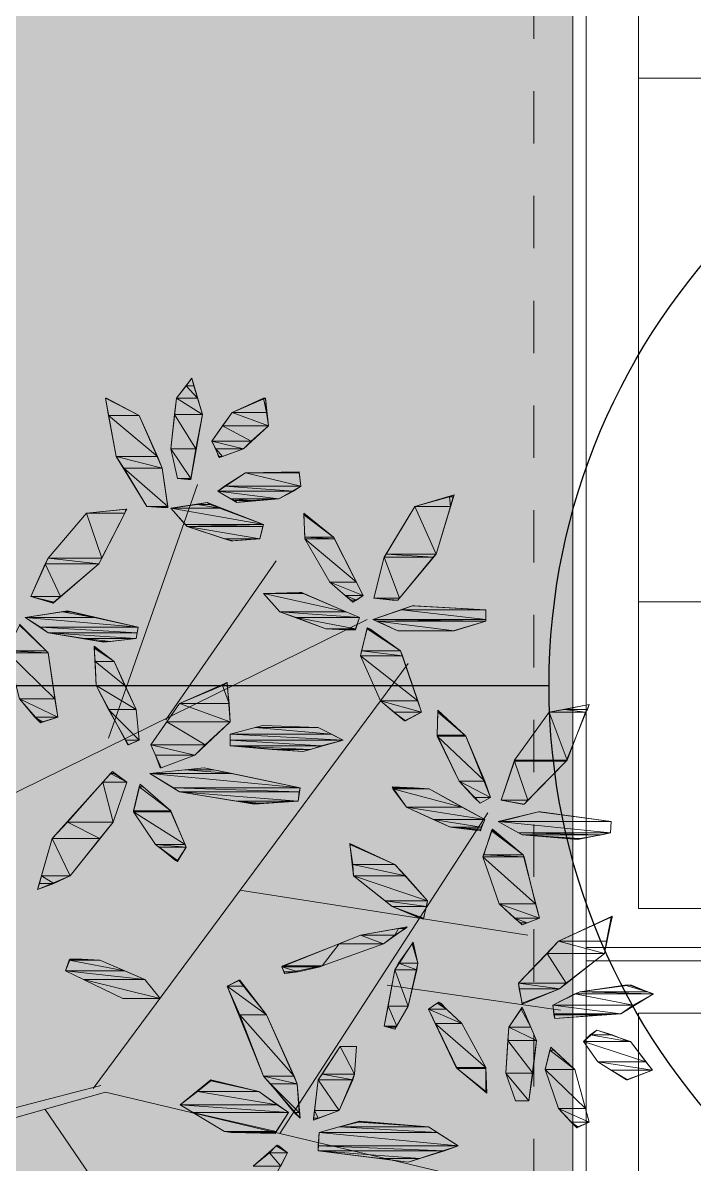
# Model space of a CAD drawing. Header units: metres. Extents: x 349703 to 349913, y 9282546 to 9282694.
# Drawn here: x 349719.356 to 349720.637, y 9282608.626 to 9282610.805 of the extents above; entities that cross this region are included whole.
import ezdxf

# ---------------------------------------------------------------- set-up
doc = ezdxf.new("R2010")
doc.units = ezdxf.units.M
doc.header["$LTSCALE"] = 0.25
doc.linetypes.add('HIDDEN', pattern=[0.375, 0.25, -0.125])
for name, color, linetype, lineweight in [('AREA-VERDE', 3, 'CONTINUOUS', 9), ('ARQ-FONDO', 253, 'CONTINUOUS', 9), ('LLORAD-TEXTO', 1, 'CONTINUOUS', 25)]:
    doc.layers.add(name, color=color, linetype=linetype, lineweight=lineweight)

# ---------------------------------------------------------------- blocks, each defined once
blk = doc.blocks.new('vereda sumñdcjw')
at = {"layer": 'ARQ-FONDO', "flags": 128}
for points in [[(350089.295, 9282349.9618), (350090.7696, 9282349.9618), (350090.7696, 9282346.2018), (350089.295, 9282346.2018), (350089.295, 9282349.9618)], [(350090.6696, 9282347.8618), (350089.395, 9282347.8618)], [(350090.6696, 9282346.8618), (350089.395, 9282346.8618)]]:
    blk.add_lwpolyline(points, dxfattribs=at)
for points in [[(350089.395, 9282349.8618), (350090.6696, 9282349.8618), (350090.6696, 9282346.2764), (350089.395, 9282346.2764)], [(350090.7696, 9282346.1764), (350089.295, 9282346.1764), (350089.295, 9282344.7018), (350090.7696, 9282344.7018)], [(350090.6696, 9282346.0764), (350089.395, 9282346.0764), (350089.395, 9282344.8018), (350090.6696, 9282344.8018)]]:
    blk.add_lwpolyline(points, close=True, dxfattribs=at)
blk = doc.blocks.new('ARBOL 1')
at = {"layer": 'ARQ-FONDO', "linetype": 'Continuous', "lineweight": -2}
for p, q in [((348215.4803, 9282665.0974), (348215.5096, 9282665.1358)), ((348215.5096, 9282665.1358), (348215.5297, 9282665.0664)), ((348215.3451, 9282665.0974), (348215.409, 9282665.0645)), ((348215.3652, 9282664.9859), (348215.3451, 9282665.0974)), ((348215.4694, 9282665.0006), (348215.4803, 9282665.0974)), ((348215.5863, 9282665.07), (348215.6503, 9282665.0974)), ((348215.6503, 9282665.0974), (348215.6558, 9282665.0444)), ((348215.409, 9282665.0645), (348215.4529, 9282664.964)), ((348215.5297, 9282665.0664), (348215.5077, 9282664.9421)), ((348215.5479, 9282665.0152), (348215.5863, 9282665.07)), ((348215.6558, 9282665.0444), (348215.6083, 9282665.0006)), ((348215.4822, 9282664.9439), (348215.4694, 9282665.0006)), ((348215.5626, 9282664.9841), (348215.5479, 9282665.0152)), ((348215.6083, 9282665.0006), (348215.5626, 9282664.9841)), ((348215.4237, 9282664.8909), (348215.3652, 9282664.9859)), ((348215.4529, 9282664.964), (348215.4639, 9282664.8891)), ((348215.5589, 9282664.9201), (348215.6119, 9282664.9549)), ((348215.6119, 9282664.9549), (348215.7143, 9282664.9567)), ((348215.7143, 9282664.9567), (348215.7179, 9282664.9293)), ((348215.3506, 9282664.4486), (348215.5205, 9282664.9329)), ((348215.5077, 9282664.9421), (348215.4822, 9282664.9439)), ((348215.5955, 9282664.8982), (348215.5589, 9282664.9201)), ((348215.7179, 9282664.9293), (348215.6759, 9282664.9055)), ((348216.0103, 9282664.9128), (348215.9354, 9282664.8909)), ((348215.9756, 9282664.7995), (348216.0103, 9282664.9128)), ((348215.4639, 9282664.8891), (348215.4237, 9282664.8909)), ((348215.4694, 9282664.8872), (348215.5388, 9282664.8982)), ((348215.5388, 9282664.8982), (348215.6466, 9282664.8562)), ((348215.6759, 9282664.9055), (348215.5955, 9282664.8982)), ((348215.9354, 9282664.8909), (348215.8769, 9282664.794)), ((348215.3085, 9282664.8781), (348215.2354, 9282664.7922)), ((348215.3853, 9282664.8854), (348215.3085, 9282664.8781)), ((348215.3323, 9282664.7812), (348215.3853, 9282664.8854)), ((348215.5004, 9282664.8525), (348215.4694, 9282664.8872)), ((348215.7234, 9282664.8781), (348215.7801, 9282664.8324)), ((348215.7252, 9282664.8288), (348215.7234, 9282664.8781)), ((348215.5845, 9282664.8251), (348215.5004, 9282664.8525)), ((348215.6466, 9282664.8562), (348215.6393, 9282664.8288)), ((348215.6393, 9282664.8288), (348215.5845, 9282664.8251)), ((348215.7728, 9282664.7465), (348215.7252, 9282664.8288)), ((348215.7801, 9282664.8324), (348215.8367, 9282664.7209)), ((348215.2354, 9282664.7922), (348215.2025, 9282664.7191)), ((348215.2446, 9282664.7063), (348215.3323, 9282664.7812)), ((348215.4602, 9282664.4833), (348215.6704, 9282664.7867)), ((348215.8769, 9282664.794), (348215.8568, 9282664.7154)), ((348215.9025, 9282664.7118), (348215.9756, 9282664.7995)), ((348215.8166, 9282664.7081), (348215.7728, 9282664.7465)), ((348215.2025, 9282664.7191), (348215.2446, 9282664.7063)), ((348215.6466, 9282664.7246), (348215.7179, 9282664.7264)), ((348215.6777, 9282664.6899), (348215.6466, 9282664.7246)), ((348215.7179, 9282664.7264), (348215.8294, 9282664.6789)), ((348215.8367, 9282664.7209), (348215.8166, 9282664.7081)), ((348215.8568, 9282664.7154), (348215.9025, 9282664.7118)), ((348215.855, 9282664.6752), (348215.9299, 9282664.7008)), ((348215.9299, 9282664.7008), (348216.0707, 9282664.6935)), ((348216.0707, 9282664.6935), (348216.0707, 9282664.6716)), ((348215.1239, 9282664.3207), (348215.844, 9282664.6752)), ((348215.1916, 9282664.6789), (348215.272, 9282664.6917)), ((348215.2354, 9282664.6496), (348215.1916, 9282664.6789)), ((348215.272, 9282664.6917), (348215.4072, 9282664.6606)), ((348215.7654, 9282664.657), (348215.6777, 9282664.6899)), ((348215.8294, 9282664.6789), (348215.8221, 9282664.6551)), ((348215.9025, 9282664.6533), (348215.855, 9282664.6752)), ((348216.0707, 9282664.6716), (348216.0085, 9282664.6533)), ((348215.1806, 9282664.6661), (348215.2354, 9282664.6113)), ((348215.3414, 9282664.6314), (348215.2354, 9282664.6496)), ((348215.4072, 9282664.6606), (348215.4036, 9282664.6387)), ((348215.8221, 9282664.6551), (348215.7654, 9282664.657)), ((348215.8312, 9282664.6058), (348215.844, 9282664.6588)), ((348215.844, 9282664.6588), (348215.908, 9282664.6149)), ((348216.0085, 9282664.6533), (348215.9025, 9282664.6533)), ((348215.4036, 9282664.6387), (348215.3414, 9282664.6314)), ((348215.2354, 9282664.6113), (348215.2537, 9282664.4888)), ((348215.3231, 9282664.6241), (348215.3268, 9282664.5491)), ((348215.3615, 9282664.5948), (348215.3231, 9282664.6241)), ((348215.8696, 9282664.5199), (348215.8312, 9282664.6058)), ((348215.908, 9282664.6149), (348215.9482, 9282664.4979)), ((348215.3213, 9282663.7797), (348215.9226, 9282664.5912)), ((348215.4036, 9282664.5034), (348215.3615, 9282664.5948)), ((348215.3268, 9282664.5491), (348215.3871, 9282664.4358)), ((348215.4858, 9282664.5144), (348215.5772, 9282664.5546)), ((348215.5772, 9282664.5546), (348215.5827, 9282664.4797)), ((348215.2208, 9282664.4778), (348215.1806, 9282664.5235)), ((348215.9153, 9282664.4815), (348215.8696, 9282664.5199)), ((348215.409, 9282664.4449), (348215.4036, 9282664.5034)), ((348215.431, 9282664.4358), (348215.4858, 9282664.5144)), ((348215.9482, 9282664.4979), (348215.9153, 9282664.4815)), ((348215.9775, 9282664.4541), (348215.9793, 9282664.5016)), ((348215.9793, 9282664.5016), (348216.0323, 9282664.4523)), ((348216.1913, 9282664.4979), (348216.1255, 9282664.4066)), ((348216.2681, 9282664.5126), (348216.1913, 9282664.4979)), ((348216.2242, 9282664.4047), (348216.2681, 9282664.5126)), ((348215.2537, 9282664.4888), (348215.2208, 9282664.4778)), ((348215.5827, 9282664.4797), (348215.515, 9282664.4157)), ((348215.5827, 9282664.4559), (348215.6448, 9282664.4724)), ((348215.5827, 9282664.434), (348215.5827, 9282664.4559)), ((348215.6448, 9282664.4724), (348215.7508, 9282664.4687)), ((348215.7508, 9282664.4687), (348215.7983, 9282664.4449)), ((348216.0195, 9282664.3664), (348215.9775, 9282664.4541)), ((348216.0323, 9282664.4523), (348216.0798, 9282664.3353)), ((348215.3871, 9282664.4358), (348215.409, 9282664.4449)), ((348215.4511, 9282664.3919), (348215.431, 9282664.4358)), ((348215.7216, 9282664.423), (348215.5827, 9282664.434)), ((348215.7983, 9282664.4449), (348215.7216, 9282664.423)), ((348215.515, 9282664.4157), (348215.4511, 9282664.3919)), ((348215.4291, 9282664.381), (348215.5333, 9282664.3919)), ((348215.5333, 9282664.3919), (348215.7161, 9282664.3536)), ((348216.1255, 9282664.4066), (348216.0999, 9282664.3298)), ((348216.1438, 9282664.3225), (348216.2242, 9282664.4047)), ((348215.2427, 9282664.2567), (348215.3579, 9282664.3846)), ((348215.3579, 9282664.3846), (348215.3853, 9282664.3645)), ((348215.4858, 9282664.3463), (348215.4291, 9282664.381)), ((348216.0597, 9282664.3243), (348216.0195, 9282664.3664)), ((348215.3853, 9282664.3645), (348215.3597, 9282664.2878)), ((348215.4109, 9282664.3609), (348215.3981, 9282664.3079)), ((348215.4694, 9282664.3097), (348215.4109, 9282664.3609)), ((348215.6284, 9282664.3225), (348215.4858, 9282664.3463)), ((348215.7161, 9282664.3536), (348215.7124, 9282664.328)), ((348215.8916, 9282664.3554), (348215.9628, 9282664.3517)), ((348215.919, 9282664.317), (348215.8916, 9282664.3554)), ((348215.9628, 9282664.3517), (348216.0688, 9282664.2933)), ((348215.7124, 9282664.328), (348215.6284, 9282664.3225)), ((348216.0798, 9282664.3353), (348216.0597, 9282664.3243)), ((348216.0999, 9282664.3298), (348216.1438, 9282664.3225)), ((348215.3981, 9282664.3079), (348215.4401, 9282664.2457)), ((348215.4986, 9282664.2402), (348215.4694, 9282664.3097)), ((348215.6777, 9282663.6938), (348216.0743, 9282664.306)), ((348216.003, 9282664.2786), (348215.919, 9282664.317)), ((348216.0944, 9282664.2896), (348216.1712, 9282664.3079)), ((348216.1712, 9282664.3079), (348216.3101, 9282664.2896)), ((348215.3597, 9282664.2878), (348215.2775, 9282664.1854)), ((348216.0597, 9282664.2713), (348216.003, 9282664.2786)), ((348216.0688, 9282664.2933), (348216.0597, 9282664.2713)), ((348216.1401, 9282664.264), (348216.0944, 9282664.2896)), ((348216.3101, 9282664.2896), (348216.3083, 9282664.2677)), ((348215.2153, 9282664.1598), (348215.2427, 9282664.2567)), ((348216.0652, 9282664.222), (348216.0835, 9282664.275)), ((348216.0835, 9282664.275), (348216.1419, 9282664.2256)), ((348216.2461, 9282664.2549), (348216.1401, 9282664.264)), ((348216.3083, 9282664.2677), (348216.2461, 9282664.2549)), ((348215.4401, 9282664.2457), (348215.4822, 9282664.2128)), ((348215.4822, 9282664.2128), (348215.4986, 9282664.2402)), ((348215.8111, 9282664.2476), (348215.8184, 9282664.1854)), ((348215.897, 9282664.2073), (348215.8111, 9282664.2476)), ((348216.0962, 9282664.1324), (348216.0652, 9282664.222)), ((348216.1419, 9282664.2256), (348216.173, 9282664.105)), ((348215.9592, 9282664.1379), (348215.897, 9282664.2073)), ((348215.2775, 9282664.1854), (348215.2153, 9282664.1598)), ((348215.8184, 9282664.1854), (348215.8916, 9282664.1269)), ((348215.6009, 9282664.158), (348216.1511, 9282664.0721)), ((348215.8916, 9282664.1269), (348215.9519, 9282664.1032)), ((348215.9519, 9282664.1032), (348215.9592, 9282664.1379)), ((348216.1401, 9282664.0922), (348216.0962, 9282664.1324)), ((348216.173, 9282664.105), (348216.1401, 9282664.0922)), ((348216.2096, 9282664.0611), (348216.3119, 9282664.1087)), ((348216.3119, 9282664.1087), (348216.2973, 9282664.0374)), ((348215.9208, 9282664.0886), (348215.8312, 9282664.0721)), ((348215.8751, 9282664.0557), (348215.9208, 9282664.0886)), ((348215.8312, 9282664.0721), (348215.6814, 9282664.0118)), ((348216.1328, 9282663.9807), (348216.2096, 9282664.0611)), ((348215.7581, 9282664.0136), (348215.8751, 9282664.0557)), ((348215.9318, 9282664.0593), (348215.897, 9282664.0063)), ((348215.9409, 9282664.0191), (348215.9318, 9282664.0593)), ((348215.2683, 9282664.0045), (348215.2775, 9282664.0264)), ((348215.2775, 9282664.0264), (348215.3341, 9282664.0246)), ((348215.3341, 9282664.0246), (348215.42, 9282663.988)), ((348215.9226, 9282663.9369), (348215.9409, 9282664.0191)), ((348216.2973, 9282664.0374), (348216.2114, 9282663.9698)), ((348215.378, 9282663.9515), (348215.2683, 9282664.0045)), ((348215.6814, 9282664.0118), (348215.6869, 9282663.999)), ((348215.6869, 9282663.999), (348215.7581, 9282664.0136)), ((348215.897, 9282664.0063), (348215.8769, 9282663.8985)), ((348215.42, 9282663.988), (348215.4493, 9282663.9515)), ((348215.5772, 9282663.9752), (348215.6009, 9282663.9862)), ((348215.6466, 9282663.8034), (348215.5772, 9282663.9752)), ((348215.6009, 9282663.9862), (348215.6521, 9282663.9204)), ((348215.8824, 9282663.9771), (348216.2132, 9282663.9295)), ((348216.1401, 9282663.9405), (348216.1328, 9282663.9807)), ((348216.2498, 9282663.9643), (348216.3448, 9282663.9771)), ((348216.3448, 9282663.9771), (348216.3905, 9282663.9606)), ((348215.4493, 9282663.9515), (348215.378, 9282663.9515)), ((348216.2114, 9282663.9698), (348216.1401, 9282663.9405)), ((348216.1986, 9282663.9387), (348216.2498, 9282663.9643)), ((348216.3905, 9282663.9606), (348216.3284, 9282663.9222)), ((348215.897, 9282663.893), (348215.9226, 9282663.9369)), ((348215.961, 9282663.9314), (348215.9811, 9282663.9442)), ((348216.0158, 9282663.8181), (348215.961, 9282663.9314)), ((348215.9811, 9282663.9442), (348216.025, 9282663.904)), ((348216.1145, 9282663.8966), (348216.1401, 9282663.935)), ((348216.1401, 9282663.935), (348216.1675, 9282663.8711)), ((348216.2023, 9282663.9131), (348216.1986, 9282663.9387)), ((348215.6521, 9282663.9204), (348215.7106, 9282663.7888)), ((348216.3284, 9282663.9222), (348216.2023, 9282663.9131)), ((348215.8769, 9282663.8985), (348215.897, 9282663.893)), ((348216.025, 9282663.904), (348216.0707, 9282663.8199)), ((348216.109, 9282663.8089), (348216.1145, 9282663.8966)), ((348216.2571, 9282663.8692), (348216.2827, 9282663.8912)), ((348216.2827, 9282663.8912), (348216.3466, 9282663.8692)), ((348216.1675, 9282663.8711), (348216.1529, 9282663.7559)), ((348216.2845, 9282663.8308), (348216.2571, 9282663.8692)), ((348216.3466, 9282663.8692), (348216.3887, 9282663.8144)), ((348215.7929, 9282663.8601), (348215.7508, 9282663.7961)), ((348215.8239, 9282663.8601), (348215.7929, 9282663.8601)), ((348215.8203, 9282663.8071), (348215.8239, 9282663.8601)), ((348216.184, 9282663.8162), (348216.1949, 9282663.8583)), ((348216.1949, 9282663.8583), (348216.2406, 9282663.8162)), ((348216.3393, 9282663.7961), (348216.2845, 9282663.8308)), ((348215.7161, 9282663.723), (348215.6466, 9282663.8034)), ((348215.791, 9282663.7376), (348215.8203, 9282663.8071)), ((348216.0725, 9282663.7705), (348216.0158, 9282663.8181)), ((348216.0707, 9282663.8199), (348216.0725, 9282663.7705)), ((348216.1273, 9282663.7559), (348216.109, 9282663.8089)), ((348216.2096, 9282663.7413), (348216.184, 9282663.8162)), ((348216.2406, 9282663.8162), (348216.2681, 9282663.7157)), ((348216.3887, 9282663.8144), (348216.3393, 9282663.7961)), ((348214.8754, 9282663.6664), (348215.3359, 9282663.7852)), ((348215.4876, 9282663.7486), (348215.5461, 9282663.7961)), ((348215.5461, 9282663.7961), (348215.6375, 9282663.7742)), ((348215.7106, 9282663.7888), (348215.7161, 9282663.723)), ((348215.7508, 9282663.7961), (348215.7417, 9282663.7194)), ((348214.8735, 9282663.6408), (348215.3451, 9282663.7724)), ((348215.3451, 9282663.7724), (348216.2644, 9282663.5549)), ((348215.6375, 9282663.7742), (348215.6942, 9282663.734)), ((348216.1529, 9282663.7559), (348216.1273, 9282663.7559)), ((348215.2299, 9282663.7395), (348215.9043, 9282662.7525)), ((348215.5717, 9282663.6974), (348215.4876, 9282663.7486)), ((348215.6942, 9282663.734), (348215.6686, 9282663.6938)), ((348215.7417, 9282663.7194), (348215.791, 9282663.7376)), ((348216.2443, 9282663.7047), (348216.2096, 9282663.7413)), ((348215.7526, 9282663.6956), (348215.8294, 9282663.7175)), ((348215.8294, 9282663.7175), (348215.961, 9282663.7066)), ((348216.2681, 9282663.7157), (348216.2443, 9282663.7047)), ((348215.6686, 9282663.6938), (348215.5717, 9282663.6974)), ((348215.7508, 9282663.6609), (348215.7526, 9282663.6956)), ((348215.961, 9282663.7066), (348216.0177, 9282663.67)), ((348215.6722, 9282663.6718), (348215.6265, 9282663.6316)), ((348215.6923, 9282663.6572), (348215.6722, 9282663.6718)), ((348216.0177, 9282663.67), (348215.9226, 9282663.6389)), ((348215.632, 9282663.5439), (348215.6923, 9282663.6572)), ((348215.9226, 9282663.6389), (348215.7508, 9282663.6609))]:
    blk.add_line(p, q, dxfattribs=at)
for points in [[(348215.5096, 9282665.1358), (348215.5132, 9282665.1212), (348215.4986, 9282665.1212)], [(348215.4986, 9282665.1212), (348215.5205, 9282665.0974), (348215.4803, 9282665.0974)], [(348215.5132, 9282665.1212), (348215.4986, 9282665.1212), (348215.5205, 9282665.0974)], [(348215.3451, 9282665.0974), (348215.3469, 9282665.0974), (348215.3469, 9282665.0974)], [(348215.3469, 9282665.0974), (348215.3451, 9282665.0974), (348215.409, 9282665.0645)], [(348215.3451, 9282665.0974), (348215.409, 9282665.0645), (348215.3506, 9282665.0645)], [(348215.4803, 9282665.0974), (348215.5297, 9282665.0664), (348215.4767, 9282665.0664)], [(348215.5205, 9282665.0974), (348215.4803, 9282665.0974), (348215.5297, 9282665.0664)], [(348215.6466, 9282665.0974), (348215.6521, 9282665.07), (348215.5863, 9282665.07)], [(348215.6503, 9282665.0974), (348215.6466, 9282665.0974), (348215.6466, 9282665.0974)], [(348215.6503, 9282665.0974), (348215.6466, 9282665.0974), (348215.6521, 9282665.07)], [(348215.409, 9282665.0645), (348215.3506, 9282665.0645), (348215.4438, 9282664.9859)], [(348215.3506, 9282665.0645), (348215.4438, 9282664.9859), (348215.3652, 9282664.9859)], [(348215.4767, 9282665.0664), (348215.5169, 9282665.0006), (348215.4694, 9282665.0006)], [(348215.5297, 9282665.0664), (348215.4767, 9282665.0664), (348215.5169, 9282665.0006)], [(348215.5863, 9282665.07), (348215.6558, 9282665.0444), (348215.5681, 9282665.0444)], [(348215.6521, 9282665.07), (348215.5863, 9282665.07), (348215.6558, 9282665.0444)], [(348215.5681, 9282665.0444), (348215.6229, 9282665.0152), (348215.5479, 9282665.0152)], [(348215.6558, 9282665.0444), (348215.5681, 9282665.0444), (348215.6229, 9282665.0152)], [(348215.5169, 9282665.0006), (348215.4694, 9282665.0006), (348215.5077, 9282664.9439)], [(348215.4694, 9282665.0006), (348215.5077, 9282664.9439), (348215.4822, 9282664.9439)], [(348215.6229, 9282665.0152), (348215.5479, 9282665.0152), (348215.6083, 9282665.0006)], [(348215.5479, 9282665.0152), (348215.6083, 9282665.0006), (348215.5553, 9282665.0006)], [(348215.5553, 9282665.0006), (348215.5607, 9282664.9859), (348215.5681, 9282664.9859)], [(348215.5553, 9282665.0006), (348215.6083, 9282665.0006), (348215.5681, 9282664.9859)], [(348215.4438, 9282664.9859), (348215.3652, 9282664.9859), (348215.4529, 9282664.964)], [(348215.3652, 9282664.9859), (348215.4529, 9282664.964), (348215.3798, 9282664.964)], [(348215.5607, 9282664.9859), (348215.5681, 9282664.9859), (348215.5626, 9282664.9841)], [(348215.4529, 9282664.964), (348215.3798, 9282664.964), (348215.4639, 9282664.8909)], [(348215.3798, 9282664.964), (348215.4639, 9282664.8909), (348215.4237, 9282664.8909)], [(348215.6119, 9282664.9549), (348215.7179, 9282664.9293), (348215.5717, 9282664.9293)], [(348215.7143, 9282664.9567), (348215.7143, 9282664.9549), (348215.6119, 9282664.9549)], [(348215.7143, 9282664.9549), (348215.6119, 9282664.9549), (348215.7179, 9282664.9293)], [(348215.5077, 9282664.9421), (348215.5023, 9282664.9421), (348215.4822, 9282664.9439)], [(348215.4822, 9282664.9439), (348215.5077, 9282664.9439), (348215.5077, 9282664.9421)], [(348215.5077, 9282664.9421), (348215.5077, 9282664.9421), (348215.5023, 9282664.9421)], [(348215.5717, 9282664.9293), (348215.7033, 9282664.9201), (348215.5589, 9282664.9201)], [(348215.7033, 9282664.9201), (348215.5589, 9282664.9201), (348215.6759, 9282664.9055)], [(348215.5589, 9282664.9201), (348215.6759, 9282664.9055), (348215.5845, 9282664.9055)], [(348215.7179, 9282664.9293), (348215.5717, 9282664.9293), (348215.7033, 9282664.9201)], [(348216.0103, 9282664.9128), (348216.0085, 9282664.9092), (348216.0012, 9282664.9092)], [(348215.4639, 9282664.8891), (348215.4511, 9282664.8891), (348215.4237, 9282664.8909)], [(348215.4237, 9282664.8909), (348215.4639, 9282664.8909), (348215.4639, 9282664.8891)], [(348215.4639, 9282664.8891), (348215.4639, 9282664.8891), (348215.4511, 9282664.8891)], [(348215.5205, 9282664.8946), (348215.5626, 9282664.8872), (348215.4694, 9282664.8872)], [(348215.5388, 9282664.8982), (348215.5443, 9282664.8946), (348215.5205, 9282664.8946)], [(348215.5443, 9282664.8946), (348215.5205, 9282664.8946), (348215.5626, 9282664.8872)], [(348215.5845, 9282664.9055), (348215.5918, 9282664.9019), (348215.6229, 9282664.9019)], [(348215.5845, 9282664.9055), (348215.6759, 9282664.9055), (348215.6229, 9282664.9019)], [(348215.5918, 9282664.9019), (348215.6229, 9282664.9019), (348215.5955, 9282664.8982)], [(348215.9354, 9282664.8909), (348215.9756, 9282664.7995), (348215.8806, 9282664.7995)], [(348216.0012, 9282664.9092), (348216.003, 9282664.8909), (348215.9354, 9282664.8909)], [(348216.003, 9282664.8909), (348215.9354, 9282664.8909), (348215.9756, 9282664.7995)], [(348216.0085, 9282664.9092), (348216.0012, 9282664.9092), (348216.003, 9282664.8909)], [(348215.3085, 9282664.8781), (348215.3378, 9282664.7922), (348215.2354, 9282664.7922)], [(348215.3835, 9282664.8854), (348215.3816, 9282664.8781), (348215.3085, 9282664.8781)], [(348215.3816, 9282664.8781), (348215.3085, 9282664.8781), (348215.3378, 9282664.7922)], [(348215.3853, 9282664.8854), (348215.3835, 9282664.8854), (348215.3816, 9282664.8781)], [(348215.3853, 9282664.8854), (348215.3835, 9282664.8854), (348215.3835, 9282664.8854)], [(348215.5626, 9282664.8872), (348215.4694, 9282664.8872), (348215.6466, 9282664.8562)], [(348215.4694, 9282664.8872), (348215.6466, 9282664.8562), (348215.4968, 9282664.8562)], [(348215.7234, 9282664.8781), (348215.7271, 9282664.8745), (348215.7234, 9282664.8745)], [(348215.7271, 9282664.8745), (348215.7234, 9282664.8745), (348215.7801, 9282664.8324)], [(348215.7234, 9282664.8745), (348215.7801, 9282664.8324), (348215.7252, 9282664.8324)], [(348215.6466, 9282664.8562), (348215.4968, 9282664.8562), (348215.6448, 9282664.8525)], [(348215.4968, 9282664.8562), (348215.6448, 9282664.8525), (348215.5004, 9282664.8525)], [(348215.6448, 9282664.8525), (348215.5004, 9282664.8525), (348215.6393, 9282664.8288)], [(348215.5004, 9282664.8525), (348215.6393, 9282664.8288), (348215.5717, 9282664.8288)], [(348215.5882, 9282664.8251), (348215.5845, 9282664.8251), (348215.5717, 9282664.8288)], [(348215.5717, 9282664.8288), (348215.6393, 9282664.8288), (348215.5882, 9282664.8251)], [(348215.5882, 9282664.8251), (348215.5882, 9282664.8251), (348215.5845, 9282664.8251)], [(348215.7801, 9282664.8324), (348215.7252, 9282664.8324), (348215.7819, 9282664.8288)], [(348215.7252, 9282664.8324), (348215.7819, 9282664.8288), (348215.7252, 9282664.8288)], [(348215.7819, 9282664.8288), (348215.7252, 9282664.8288), (348215.8239, 9282664.7465)], [(348215.7252, 9282664.8288), (348215.8239, 9282664.7465), (348215.7728, 9282664.7465)], [(348215.2299, 9282664.7812), (348215.2592, 9282664.7191), (348215.2025, 9282664.7191)], [(348215.2354, 9282664.7922), (348215.3323, 9282664.7812), (348215.2299, 9282664.7812)], [(348215.3323, 9282664.7812), (348215.2299, 9282664.7812), (348215.2592, 9282664.7191)], [(348215.3378, 9282664.7922), (348215.2354, 9282664.7922), (348215.3323, 9282664.7812)], [(348215.8769, 9282664.794), (348215.9062, 9282664.7154), (348215.8568, 9282664.7154)], [(348215.8806, 9282664.7995), (348215.9701, 9282664.794), (348215.8769, 9282664.794)], [(348215.9701, 9282664.794), (348215.8769, 9282664.794), (348215.9062, 9282664.7154)], [(348215.9756, 9282664.7995), (348215.8806, 9282664.7995), (348215.9701, 9282664.794)], [(348215.8239, 9282664.7465), (348215.7728, 9282664.7465), (348215.8367, 9282664.7209)], [(348215.7728, 9282664.7465), (348215.8367, 9282664.7209), (348215.802, 9282664.7209)], [(348215.2025, 9282664.7191), (348215.2427, 9282664.7081), (348215.2464, 9282664.7081)], [(348215.2025, 9282664.7191), (348215.2592, 9282664.7191), (348215.2464, 9282664.7081)], [(348215.7143, 9282664.7264), (348215.7234, 9282664.7246), (348215.6466, 9282664.7246)], [(348215.7234, 9282664.7246), (348215.6466, 9282664.7246), (348215.8038, 9282664.6899)], [(348215.6466, 9282664.7246), (348215.8038, 9282664.6899), (348215.6777, 9282664.6899)], [(348215.7179, 9282664.7264), (348215.7197, 9282664.7264), (348215.7143, 9282664.7264)], [(348215.7197, 9282664.7264), (348215.7143, 9282664.7264), (348215.7234, 9282664.7246)], [(348215.802, 9282664.7209), (348215.813, 9282664.7118), (348215.8239, 9282664.7118)], [(348215.802, 9282664.7209), (348215.8367, 9282664.7209), (348215.8239, 9282664.7118)], [(348215.9025, 9282664.7118), (348215.8916, 9282664.7118), (348215.8568, 9282664.7154)], [(348215.8568, 9282664.7154), (348215.9062, 9282664.7154), (348215.9025, 9282664.7118)], [(348215.2427, 9282664.7081), (348215.2464, 9282664.7081), (348215.2446, 9282664.7063)], [(348215.813, 9282664.7118), (348215.8239, 9282664.7118), (348215.8166, 9282664.7081)], [(348215.9098, 9282664.6935), (348216.0707, 9282664.6752), (348215.855, 9282664.6752)], [(348215.9025, 9282664.7118), (348215.9025, 9282664.7118), (348215.8916, 9282664.7118)], [(348215.9299, 9282664.7008), (348216.0707, 9282664.6935), (348215.9098, 9282664.6935)], [(348216.0707, 9282664.6935), (348215.9098, 9282664.6935), (348216.0707, 9282664.6752)], [(348215.9299, 9282664.7008), (348215.9354, 9282664.7008), (348215.9354, 9282664.7008)], [(348215.9354, 9282664.7008), (348215.9299, 9282664.7008), (348216.0707, 9282664.6935)], [(348215.2628, 9282664.6899), (348215.3231, 9282664.6789), (348215.1916, 9282664.6789)], [(348215.3231, 9282664.6789), (348215.1916, 9282664.6789), (348215.4072, 9282664.6606)], [(348215.1916, 9282664.6789), (348215.4072, 9282664.6606), (348215.2208, 9282664.6606)], [(348215.272, 9282664.6917), (348215.2775, 9282664.6899), (348215.2628, 9282664.6899)], [(348215.2775, 9282664.6899), (348215.2628, 9282664.6899), (348215.3231, 9282664.6789)], [(348215.8038, 9282664.6899), (348215.6777, 9282664.6899), (348215.8294, 9282664.6789)], [(348215.6777, 9282664.6899), (348215.8294, 9282664.6789), (348215.7088, 9282664.6789)], [(348215.8294, 9282664.6789), (348215.7088, 9282664.6789), (348215.8221, 9282664.657)], [(348215.7088, 9282664.6789), (348215.8221, 9282664.657), (348215.7654, 9282664.657)], [(348216.0707, 9282664.6752), (348215.855, 9282664.6752), (348216.0707, 9282664.6716)], [(348215.855, 9282664.6752), (348216.0707, 9282664.6716), (348215.8641, 9282664.6716)], [(348215.8641, 9282664.6716), (348215.9025, 9282664.6533), (348216.0103, 9282664.6533)], [(348215.8641, 9282664.6716), (348216.0707, 9282664.6716), (348216.0103, 9282664.6533)], [(348215.1806, 9282664.6643), (348215.2318, 9282664.6149), (348215.1568, 9282664.6149)], [(348215.2318, 9282664.6149), (348215.1806, 9282664.6643)], [(348215.4072, 9282664.6606), (348215.2208, 9282664.6606), (348215.4054, 9282664.6496)], [(348215.2208, 9282664.6606), (348215.4054, 9282664.6496), (348215.2354, 9282664.6496)], [(348215.4054, 9282664.6496), (348215.2354, 9282664.6496), (348215.4036, 9282664.6387)], [(348215.2354, 9282664.6496), (348215.4036, 9282664.6387), (348215.3049, 9282664.6387)], [(348215.8221, 9282664.6551), (348215.802, 9282664.6551), (348215.7654, 9282664.657)], [(348215.7654, 9282664.657), (348215.8221, 9282664.657), (348215.8221, 9282664.6551)], [(348215.8221, 9282664.6551), (348215.8221, 9282664.6551), (348215.802, 9282664.6551)], [(348215.844, 9282664.657), (348215.908, 9282664.6149), (348215.8331, 9282664.6149)], [(348215.844, 9282664.6588), (348215.8495, 9282664.657), (348215.844, 9282664.657)], [(348215.8495, 9282664.657), (348215.844, 9282664.657), (348215.908, 9282664.6149)], [(348215.9025, 9282664.6533), (348216.0103, 9282664.6533), (348216.0085, 9282664.6533)], [(348215.3049, 9282664.6387), (348215.3341, 9282664.6332), (348215.3542, 9282664.6332)], [(348215.3049, 9282664.6387), (348215.4036, 9282664.6387), (348215.3542, 9282664.6332)], [(348215.3341, 9282664.6332), (348215.3542, 9282664.6332), (348215.3414, 9282664.6314)], [(348215.2318, 9282664.6149), (348215.1568, 9282664.6149), (348215.2354, 9282664.6113)], [(348215.1568, 9282664.6149), (348215.2354, 9282664.6113), (348215.1587, 9282664.6113)], [(348215.2354, 9282664.6113), (348215.1587, 9282664.6113), (348215.2482, 9282664.5235)], [(348215.1587, 9282664.6113), (348215.2482, 9282664.5235), (348215.1806, 9282664.5235)], [(348215.3231, 9282664.6241), (348215.3268, 9282664.6204), (348215.3231, 9282664.6204)], [(348215.3268, 9282664.6204), (348215.3231, 9282664.6204), (348215.3615, 9282664.5948)], [(348215.3231, 9282664.6204), (348215.3615, 9282664.5948), (348215.325, 9282664.5948)], [(348215.8331, 9282664.6149), (348215.9117, 9282664.6058), (348215.8312, 9282664.6058)], [(348215.9117, 9282664.6058), (348215.8312, 9282664.6058), (348215.9409, 9282664.5199)], [(348215.8312, 9282664.6058), (348215.9409, 9282664.5199), (348215.8696, 9282664.5199)], [(348215.908, 9282664.6149), (348215.8331, 9282664.6149), (348215.9117, 9282664.6058)], [(348215.3615, 9282664.5948), (348215.325, 9282664.5948), (348215.3816, 9282664.5491)], [(348215.325, 9282664.5948), (348215.3816, 9282664.5491), (348215.3268, 9282664.5491)], [(348215.3816, 9282664.5491), (348215.3268, 9282664.5491), (348215.4036, 9282664.5034)], [(348215.3268, 9282664.5491), (348215.4036, 9282664.5034), (348215.3506, 9282664.5034)], [(348215.5681, 9282664.5491), (348215.5808, 9282664.5144), (348215.4858, 9282664.5144)], [(348215.5772, 9282664.5546), (348215.5772, 9282664.5491), (348215.5681, 9282664.5491)], [(348215.5772, 9282664.5491), (348215.5681, 9282664.5491), (348215.5808, 9282664.5144)], [(348215.2482, 9282664.5235), (348215.1806, 9282664.5235), (348215.2537, 9282664.4888)], [(348215.1806, 9282664.5235), (348215.2537, 9282664.4888), (348215.2098, 9282664.4888)], [(348215.9409, 9282664.5199), (348215.8696, 9282664.5199), (348215.9482, 9282664.4979)], [(348215.8696, 9282664.5199), (348215.9482, 9282664.4979), (348215.8952, 9282664.4979)], [(348215.4036, 9282664.5034), (348215.3506, 9282664.5034), (348215.409, 9282664.4449)], [(348215.3506, 9282664.5034), (348215.409, 9282664.4449), (348215.3835, 9282664.4449)], [(348215.4858, 9282664.5144), (348215.5827, 9282664.4797), (348215.462, 9282664.4797)], [(348215.5808, 9282664.5144), (348215.4858, 9282664.5144), (348215.5827, 9282664.4797)], [(348215.9171, 9282664.4815), (348215.9153, 9282664.4815), (348215.8952, 9282664.4979)], [(348215.8952, 9282664.4979), (348215.9482, 9282664.4979), (348215.9171, 9282664.4815)], [(348215.9793, 9282664.4979), (348216.0305, 9282664.4541), (348215.9775, 9282664.4541)], [(348215.9793, 9282664.5016), (348215.9829, 9282664.4979), (348215.9793, 9282664.4979)], [(348215.9829, 9282664.4979), (348215.9793, 9282664.4979), (348216.0305, 9282664.4541)], [(348216.1913, 9282664.4979), (348216.226, 9282664.4066), (348216.1255, 9282664.4066)], [(348216.2205, 9282664.5034), (348216.2607, 9282664.4979), (348216.1913, 9282664.4979)], [(348216.2607, 9282664.4979), (348216.1913, 9282664.4979), (348216.226, 9282664.4066)], [(348216.2681, 9282664.5126), (348216.2644, 9282664.5034), (348216.2205, 9282664.5034)], [(348216.2644, 9282664.5034), (348216.2205, 9282664.5034), (348216.2607, 9282664.4979)], [(348215.2537, 9282664.4888), (348215.2098, 9282664.4888), (348215.2244, 9282664.4797)], [(348215.2098, 9282664.4888), (348215.2244, 9282664.4797), (348215.219, 9282664.4797)], [(348215.219, 9282664.4797), (348215.2244, 9282664.4797), (348215.2208, 9282664.4778)], [(348215.462, 9282664.4797), (348215.5352, 9282664.4358), (348215.431, 9282664.4358)], [(348215.5827, 9282664.4797), (348215.462, 9282664.4797), (348215.5352, 9282664.4358)], [(348215.9171, 9282664.4815), (348215.9171, 9282664.4815), (348215.9153, 9282664.4815)], [(348215.6302, 9282664.4687), (348215.7764, 9282664.4559), (348215.5827, 9282664.4559)], [(348215.7764, 9282664.4559), (348215.5827, 9282664.4559), (348215.7983, 9282664.4449)], [(348215.5827, 9282664.4559), (348215.7983, 9282664.4449), (348215.5827, 9282664.4449)], [(348215.6448, 9282664.4724), (348215.7508, 9282664.4687), (348215.6302, 9282664.4687)], [(348215.7508, 9282664.4687), (348215.6302, 9282664.4687), (348215.7764, 9282664.4559)], [(348216.0305, 9282664.4541), (348215.9775, 9282664.4541), (348216.0323, 9282664.4523)], [(348215.9775, 9282664.4541), (348216.0323, 9282664.4523), (348215.9775, 9282664.4523)], [(348216.0323, 9282664.4523), (348215.9775, 9282664.4523), (348216.0688, 9282664.3664)], [(348215.9775, 9282664.4523), (348216.0688, 9282664.3664), (348216.0195, 9282664.3664)], [(348215.409, 9282664.4449), (348215.3835, 9282664.4449), (348215.3889, 9282664.4358)], [(348215.3835, 9282664.4449), (348215.3889, 9282664.4358), (348215.3871, 9282664.4358)], [(348215.3871, 9282664.4358), (348215.3889, 9282664.4358), (348215.3889, 9282664.4358)], [(348215.5352, 9282664.4358), (348215.431, 9282664.4358), (348215.515, 9282664.4157)], [(348215.431, 9282664.4358), (348215.515, 9282664.4157), (348215.4401, 9282664.4157)], [(348215.7983, 9282664.4449), (348215.5827, 9282664.4449), (348215.7563, 9282664.434)], [(348215.5827, 9282664.4449), (348215.7563, 9282664.434), (348215.5827, 9282664.434)], [(348215.5827, 9282664.434), (348215.6631, 9282664.4267), (348215.7362, 9282664.4267)], [(348215.5827, 9282664.434), (348215.7563, 9282664.434), (348215.7362, 9282664.4267)], [(348215.4511, 9282664.3919), (348215.4493, 9282664.3919), (348215.4401, 9282664.4157)], [(348215.4401, 9282664.4157), (348215.515, 9282664.4157), (348215.4511, 9282664.3919)], [(348215.6631, 9282664.4267), (348215.7362, 9282664.4267), (348215.7216, 9282664.423)], [(348215.4968, 9282664.3883), (348215.5863, 9282664.381), (348215.4291, 9282664.381)], [(348215.4511, 9282664.3919), (348215.4511, 9282664.3919), (348215.4493, 9282664.3919)], [(348215.5333, 9282664.3919), (348215.5516, 9282664.3883), (348215.4968, 9282664.3883)], [(348215.5516, 9282664.3883), (348215.4968, 9282664.3883), (348215.5863, 9282664.381)], [(348216.1255, 9282664.4047), (348216.1511, 9282664.3298), (348216.0999, 9282664.3298)], [(348216.226, 9282664.4066), (348216.1255, 9282664.4066), (348216.2242, 9282664.4047)], [(348216.1255, 9282664.4066), (348216.2242, 9282664.4047), (348216.1255, 9282664.4047)], [(348216.2242, 9282664.4047), (348216.1255, 9282664.4047), (348216.1511, 9282664.3298)], [(348215.3542, 9282664.381), (348215.3853, 9282664.3645), (348215.3396, 9282664.3645)], [(348215.3579, 9282664.3846), (348215.3615, 9282664.381), (348215.3542, 9282664.381)], [(348215.3615, 9282664.381), (348215.3542, 9282664.381), (348215.3853, 9282664.3645)], [(348215.5863, 9282664.381), (348215.4291, 9282664.381), (348215.7161, 9282664.3536)], [(348215.4291, 9282664.381), (348215.7161, 9282664.3536), (348215.4748, 9282664.3536)], [(348216.0688, 9282664.3664), (348216.0195, 9282664.3664), (348216.0798, 9282664.3353)], [(348216.0195, 9282664.3664), (348216.0798, 9282664.3353), (348216.0487, 9282664.3353)], [(348215.3396, 9282664.3645), (348215.3597, 9282664.2878), (348215.272, 9282664.2878)], [(348215.3853, 9282664.3645), (348215.3396, 9282664.3645), (348215.3597, 9282664.2878)], [(348215.409, 9282664.3554), (348215.4694, 9282664.3097), (348215.3981, 9282664.3097)], [(348215.4109, 9282664.3609), (348215.4164, 9282664.3554), (348215.409, 9282664.3554)], [(348215.4164, 9282664.3554), (348215.409, 9282664.3554), (348215.4694, 9282664.3097)], [(348215.7161, 9282664.3536), (348215.4748, 9282664.3536), (348215.7143, 9282664.3463)], [(348215.4748, 9282664.3536), (348215.7143, 9282664.3463), (348215.4858, 9282664.3463)], [(348215.7143, 9282664.3463), (348215.4858, 9282664.3463), (348215.7124, 9282664.328)], [(348215.4858, 9282664.3463), (348215.7124, 9282664.328), (348215.5955, 9282664.328)], [(348215.8916, 9282664.3554), (348215.9336, 9282664.3536), (348215.8934, 9282664.3536)], [(348215.9336, 9282664.3536), (348215.8934, 9282664.3536), (348215.9628, 9282664.3517)], [(348215.8934, 9282664.3536), (348215.9628, 9282664.3517), (348215.8934, 9282664.3517)], [(348215.9628, 9282664.3517), (348215.8934, 9282664.3517), (348216.025, 9282664.317)], [(348215.8934, 9282664.3517), (348216.025, 9282664.317), (348215.919, 9282664.317)], [(348215.5955, 9282664.328), (348215.6229, 9282664.3243), (348215.6393, 9282664.3243)], [(348215.5955, 9282664.328), (348215.7124, 9282664.328), (348215.6393, 9282664.3243)], [(348215.6229, 9282664.3243), (348215.6393, 9282664.3243), (348215.6284, 9282664.3225)], [(348216.0798, 9282664.3353), (348216.0487, 9282664.3353), (348216.0597, 9282664.3243)], [(348216.0487, 9282664.3353), (348216.0597, 9282664.3243), (348216.0597, 9282664.3243)], [(348216.0597, 9282664.3243), (348216.0597, 9282664.3243)], [(348216.1438, 9282664.3225), (348216.1401, 9282664.3225), (348216.0999, 9282664.3298)], [(348216.0999, 9282664.3298), (348216.1511, 9282664.3298), (348216.1438, 9282664.3225)], [(348216.1438, 9282664.3225), (348216.1438, 9282664.3225), (348216.1401, 9282664.3225)], [(348215.4694, 9282664.3097), (348215.3981, 9282664.3097), (348215.4694, 9282664.3079)], [(348215.3981, 9282664.3097), (348215.4694, 9282664.3079), (348215.3981, 9282664.3079)], [(348215.4694, 9282664.3079), (348215.3981, 9282664.3079), (348215.4968, 9282664.2457)], [(348215.3981, 9282664.3079), (348215.4968, 9282664.2457), (348215.4401, 9282664.2457)], [(348216.025, 9282664.317), (348215.919, 9282664.317), (348216.0688, 9282664.2933)], [(348215.919, 9282664.317), (348216.0688, 9282664.2933), (348215.9701, 9282664.2933)], [(348216.1712, 9282664.3079), (348216.3101, 9282664.2896), (348216.0981, 9282664.2896)], [(348216.1712, 9282664.3079), (348216.1748, 9282664.3079), (348216.1748, 9282664.3079)], [(348216.1748, 9282664.3079), (348216.1712, 9282664.3079), (348216.3101, 9282664.2896)], [(348215.272, 9282664.2878), (348215.3341, 9282664.2567), (348215.2427, 9282664.2567)], [(348215.3597, 9282664.2878), (348215.272, 9282664.2878), (348215.3341, 9282664.2567)], [(348216.0688, 9282664.2933), (348215.9701, 9282664.2933), (348216.0615, 9282664.2786)], [(348215.9701, 9282664.2933), (348216.0615, 9282664.2786), (348216.003, 9282664.2786)], [(348216.0615, 9282664.2786), (348216.003, 9282664.2786), (348216.0615, 9282664.275)], [(348216.003, 9282664.2786), (348216.0615, 9282664.275), (348216.0359, 9282664.275)], [(348216.3101, 9282664.2896), (348216.0981, 9282664.2896), (348216.0944, 9282664.2896)], [(348216.3101, 9282664.2896), (348216.0944, 9282664.2896), (348216.3083, 9282664.2677)], [(348216.0944, 9282664.2896), (348216.3083, 9282664.2677), (348216.1328, 9282664.2677)], [(348216.0981, 9282664.2896), (348216.3101, 9282664.2896), (348216.3101, 9282664.2896)], [(348215.2427, 9282664.2567), (348215.2775, 9282664.1854), (348215.2226, 9282664.1854)], [(348215.3341, 9282664.2567), (348215.2427, 9282664.2567), (348215.2775, 9282664.1854)], [(348216.0359, 9282664.275), (348216.0615, 9282664.275), (348216.0597, 9282664.2713)], [(348216.0816, 9282664.2713), (348216.1419, 9282664.2256), (348216.067, 9282664.2256)], [(348216.0835, 9282664.275), (348216.0853, 9282664.2713), (348216.0816, 9282664.2713)], [(348216.0853, 9282664.2713), (348216.0816, 9282664.2713), (348216.1419, 9282664.2256)], [(348216.3083, 9282664.2677), (348216.1328, 9282664.2677), (348216.2918, 9282664.264)], [(348216.1328, 9282664.2677), (348216.2918, 9282664.264), (348216.1401, 9282664.264)], [(348216.1401, 9282664.264), (348216.2388, 9282664.2567), (348216.2498, 9282664.2567)], [(348216.1401, 9282664.264), (348216.2918, 9282664.264), (348216.2498, 9282664.2567)], [(348216.2388, 9282664.2567), (348216.2498, 9282664.2567), (348216.2461, 9282664.2549)], [(348215.4968, 9282664.2457), (348215.4401, 9282664.2457), (348215.4986, 9282664.2402)], [(348215.4401, 9282664.2457), (348215.4986, 9282664.2402), (348215.4474, 9282664.2402)], [(348215.4474, 9282664.2402), (348215.4785, 9282664.2147), (348215.4822, 9282664.2147)], [(348215.4474, 9282664.2402), (348215.4986, 9282664.2402), (348215.4822, 9282664.2147)], [(348215.8111, 9282664.2476), (348215.8148, 9282664.2457), (348215.8111, 9282664.2457)], [(348215.8148, 9282664.2457), (348215.8111, 9282664.2457), (348215.897, 9282664.2073)], [(348215.8111, 9282664.2457), (348215.897, 9282664.2073), (348215.8166, 9282664.2073)], [(348215.4785, 9282664.2147), (348215.4822, 9282664.2147), (348215.4822, 9282664.2128)], [(348216.067, 9282664.2256), (348216.1438, 9282664.222), (348216.0652, 9282664.222)], [(348216.1438, 9282664.222), (348216.0652, 9282664.222), (348216.1657, 9282664.1324)], [(348216.0652, 9282664.222), (348216.1657, 9282664.1324), (348216.0962, 9282664.1324)], [(348216.1419, 9282664.2256), (348216.067, 9282664.2256), (348216.1438, 9282664.222)], [(348215.897, 9282664.2073), (348215.8166, 9282664.2073), (348215.9171, 9282664.1854)], [(348215.8166, 9282664.2073), (348215.9171, 9282664.1854), (348215.8184, 9282664.1854)], [(348215.219, 9282664.1708), (348215.2464, 9282664.1708), (348215.2153, 9282664.1598)], [(348215.2226, 9282664.1854), (348215.219, 9282664.1708), (348215.2464, 9282664.1708)], [(348215.2226, 9282664.1854), (348215.2775, 9282664.1854), (348215.2464, 9282664.1708)], [(348215.9171, 9282664.1854), (348215.8184, 9282664.1854), (348215.9592, 9282664.1379)], [(348215.8184, 9282664.1854), (348215.9592, 9282664.1379), (348215.8788, 9282664.1379)], [(348215.9592, 9282664.1379), (348215.8788, 9282664.1379), (348215.9573, 9282664.1269)], [(348215.8788, 9282664.1379), (348215.9573, 9282664.1269), (348215.8916, 9282664.1269)], [(348215.9573, 9282664.1269), (348215.8916, 9282664.1269), (348215.9519, 9282664.105)], [(348215.8916, 9282664.1269), (348215.9519, 9282664.105), (348215.9446, 9282664.105)], [(348216.1657, 9282664.1324), (348216.0962, 9282664.1324), (348216.173, 9282664.105)], [(348216.0962, 9282664.1324), (348216.173, 9282664.105), (348216.1255, 9282664.105)], [(348215.9446, 9282664.105), (348215.9519, 9282664.105), (348215.9519, 9282664.1032)], [(348216.1255, 9282664.105), (348216.1365, 9282664.0959), (348216.1493, 9282664.0959)], [(348216.1255, 9282664.105), (348216.173, 9282664.105), (348216.1493, 9282664.0959)], [(348216.3101, 9282664.1068), (348216.3009, 9282664.0611), (348216.2096, 9282664.0611)], [(348216.3119, 9282664.1068), (348216.3101, 9282664.1068), (348216.3009, 9282664.0611)], [(348216.3119, 9282664.1087), (348216.3119, 9282664.1068), (348216.3101, 9282664.1068)], [(348215.9043, 9282664.0849), (348215.897, 9282664.0721), (348215.8312, 9282664.0721)], [(348215.9171, 9282664.0849), (348215.9043, 9282664.0849), (348215.897, 9282664.0721)], [(348215.9208, 9282664.0886), (348215.9171, 9282664.0849), (348215.9043, 9282664.0849)], [(348216.1365, 9282664.0959), (348216.1493, 9282664.0959), (348216.1401, 9282664.0922)], [(348215.8312, 9282664.0721), (348215.8751, 9282664.0557), (348215.791, 9282664.0557)], [(348215.897, 9282664.0721), (348215.8312, 9282664.0721), (348215.8751, 9282664.0557)], [(348216.2096, 9282664.0611), (348216.2973, 9282664.0374), (348216.1876, 9282664.0374)], [(348216.3009, 9282664.0611), (348216.2096, 9282664.0611), (348216.2973, 9282664.0374)], [(348215.791, 9282664.0557), (348215.7581, 9282664.0136), (348215.6832, 9282664.0136)], [(348215.8751, 9282664.0557), (348215.791, 9282664.0557), (348215.7581, 9282664.0136)], [(348215.9299, 9282664.0557), (348215.9409, 9282664.0191), (348215.9043, 9282664.0191)], [(348215.9318, 9282664.0593), (348215.9318, 9282664.0557), (348215.9299, 9282664.0557)], [(348215.9318, 9282664.0557), (348215.9299, 9282664.0557), (348215.9409, 9282664.0191)], [(348215.2756, 9282664.0246), (348215.3816, 9282664.0045), (348215.2683, 9282664.0045)], [(348215.2775, 9282664.0264), (348215.3341, 9282664.0246), (348215.2756, 9282664.0246)], [(348215.3341, 9282664.0246), (348215.2756, 9282664.0246), (348215.3816, 9282664.0045)], [(348215.2775, 9282664.0264), (348215.2994, 9282664.0264), (348215.2994, 9282664.0264)], [(348215.2994, 9282664.0264), (348215.2775, 9282664.0264), (348215.3341, 9282664.0246)], [(348215.9043, 9282664.0191), (348215.9391, 9282664.0063), (348215.897, 9282664.0063)], [(348215.9409, 9282664.0191), (348215.9043, 9282664.0191), (348215.9391, 9282664.0063)], [(348216.1876, 9282664.0374), (348216.2242, 9282663.9807), (348216.1328, 9282663.9807)], [(348216.2973, 9282664.0374), (348216.1876, 9282664.0374), (348216.2242, 9282663.9807)], [(348215.3816, 9282664.0045), (348215.2683, 9282664.0045), (348215.42, 9282663.988)], [(348215.2683, 9282664.0045), (348215.42, 9282663.988), (348215.303, 9282663.988)], [(348215.6832, 9282664.0136), (348215.7545, 9282664.0118), (348215.6814, 9282664.0118)], [(348215.6814, 9282664.0118), (348215.685, 9282664.0026), (348215.7124, 9282664.0026)], [(348215.6814, 9282664.0118), (348215.7545, 9282664.0118), (348215.7124, 9282664.0026)], [(348215.7581, 9282664.0136), (348215.6832, 9282664.0136), (348215.7545, 9282664.0118)], [(348215.685, 9282664.0026), (348215.7124, 9282664.0026), (348215.6869, 9282663.999)], [(348215.897, 9282664.0063), (348215.9226, 9282663.9369), (348215.8842, 9282663.9369)], [(348215.9391, 9282664.0063), (348215.897, 9282664.0063), (348215.9226, 9282663.9369)], [(348215.4493, 9282663.9515), (348215.378, 9282663.9515), (348215.303, 9282663.988)], [(348215.303, 9282663.988), (348215.42, 9282663.988), (348215.4493, 9282663.9515)], [(348215.5991, 9282663.9862), (348215.6083, 9282663.9752), (348215.5772, 9282663.9752)], [(348215.6083, 9282663.9752), (348215.5772, 9282663.9752), (348215.6521, 9282663.9204)], [(348215.5772, 9282663.9752), (348215.6521, 9282663.9204), (348215.6009, 9282663.9204)], [(348215.6009, 9282663.9862), (348215.5991, 9282663.9862), (348215.5991, 9282663.9862)], [(348215.6009, 9282663.9862), (348215.5991, 9282663.9862), (348215.6083, 9282663.9752)], [(348216.2242, 9282663.9807), (348216.1328, 9282663.9807), (348216.2114, 9282663.9698)], [(348216.1328, 9282663.9807), (348216.2114, 9282663.9698), (348216.1346, 9282663.9698)], [(348216.3357, 9282663.9771), (348216.3795, 9282663.9643), (348216.2498, 9282663.9643)], [(348216.3448, 9282663.9771), (348216.3485, 9282663.9771), (348216.3357, 9282663.9771)], [(348216.3485, 9282663.9771), (348216.3357, 9282663.9771), (348216.3795, 9282663.9643)], [(348215.4493, 9282663.9515), (348215.4493, 9282663.9515), (348215.378, 9282663.9515)], [(348216.1401, 9282663.9423), (348216.1401, 9282663.9423), (348216.1346, 9282663.9698)], [(348216.1401, 9282663.9423), (348216.1346, 9282663.9698), (348216.2114, 9282663.9698)], [(348216.2406, 9282663.9606), (348216.3521, 9282663.9387), (348216.1986, 9282663.9387)], [(348216.2498, 9282663.9643), (348216.3905, 9282663.9606), (348216.2406, 9282663.9606)], [(348216.3905, 9282663.9606), (348216.2406, 9282663.9606), (348216.3521, 9282663.9387)], [(348216.3795, 9282663.9643), (348216.2498, 9282663.9643), (348216.3905, 9282663.9606)], [(348215.8842, 9282663.9369), (348215.9007, 9282663.8985), (348215.8769, 9282663.8985)], [(348215.9226, 9282663.9369), (348215.8842, 9282663.9369), (348215.9007, 9282663.8985)], [(348215.9775, 9282663.9423), (348215.9957, 9282663.9314), (348215.961, 9282663.9314)], [(348215.9957, 9282663.9314), (348215.961, 9282663.9314), (348216.025, 9282663.904)], [(348215.961, 9282663.9314), (348216.025, 9282663.904), (348215.9738, 9282663.904)], [(348215.9811, 9282663.9442), (348215.9848, 9282663.9423), (348215.9775, 9282663.9423)], [(348215.9848, 9282663.9423), (348215.9775, 9282663.9423), (348215.9957, 9282663.9314)], [(348216.1383, 9282663.9314), (348216.1566, 9282663.8966), (348216.1145, 9282663.8966)], [(348216.1401, 9282663.935), (348216.1419, 9282663.9314), (348216.1383, 9282663.9314)], [(348216.1419, 9282663.9314), (348216.1383, 9282663.9314), (348216.1566, 9282663.8966)], [(348216.1401, 9282663.9423), (348216.1401, 9282663.9405), (348216.1401, 9282663.9405)], [(348216.3521, 9282663.9387), (348216.1986, 9282663.9387), (348216.3284, 9282663.9222)], [(348216.1986, 9282663.9387), (348216.3284, 9282663.9222), (348216.2004, 9282663.9222)], [(348215.6521, 9282663.9204), (348215.6009, 9282663.9204), (348215.7051, 9282663.8034)], [(348215.6009, 9282663.9204), (348215.7051, 9282663.8034), (348215.6466, 9282663.8034)], [(348216.2004, 9282663.9222), (348216.2004, 9282663.9204), (348216.2918, 9282663.9204)], [(348216.2004, 9282663.9222), (348216.3284, 9282663.9222), (348216.2918, 9282663.9204)], [(348216.2004, 9282663.9204), (348216.2918, 9282663.9204), (348216.2023, 9282663.9131)], [(348215.9007, 9282663.8985), (348215.8769, 9282663.8985), (348215.8989, 9282663.8966)], [(348215.8769, 9282663.8985), (348215.8989, 9282663.8966), (348215.8842, 9282663.8966)], [(348215.8842, 9282663.8966), (348215.8989, 9282663.8966), (348215.897, 9282663.893)], [(348216.025, 9282663.904), (348215.9738, 9282663.904), (348216.0707, 9282663.8199)], [(348215.9738, 9282663.904), (348216.0707, 9282663.8199), (348216.014, 9282663.8199)], [(348216.1145, 9282663.8966), (348216.1675, 9282663.8711), (348216.1127, 9282663.8711)], [(348216.1566, 9282663.8966), (348216.1145, 9282663.8966), (348216.1675, 9282663.8711)], [(348216.2827, 9282663.8912), (348216.3119, 9282663.882), (348216.2699, 9282663.882)], [(348216.1127, 9282663.8711), (348216.1602, 9282663.8089), (348216.109, 9282663.8089)], [(348216.1675, 9282663.8711), (348216.1127, 9282663.8711), (348216.1602, 9282663.8089)], [(348216.2699, 9282663.882), (348216.343, 9282663.8692), (348216.2571, 9282663.8692)], [(348216.3466, 9282663.8692), (348216.3466, 9282663.8692), (348216.2571, 9282663.8692)], [(348216.3466, 9282663.8692), (348216.2571, 9282663.8692), (348216.343, 9282663.8692)], [(348216.3466, 9282663.8692), (348216.2571, 9282663.8692), (348216.3759, 9282663.8308)], [(348216.2571, 9282663.8692), (348216.3759, 9282663.8308), (348216.2845, 9282663.8308)], [(348216.3119, 9282663.882), (348216.2699, 9282663.882), (348216.343, 9282663.8692)], [(348215.7929, 9282663.8601), (348215.8203, 9282663.8071), (348215.7581, 9282663.8071)], [(348215.8239, 9282663.8601), (348215.7929, 9282663.8601), (348215.7929, 9282663.8601)], [(348215.8239, 9282663.8601), (348215.7929, 9282663.8601), (348215.8203, 9282663.8071)], [(348216.1931, 9282663.8528), (348216.2406, 9282663.8162), (348216.184, 9282663.8162)], [(348216.1949, 9282663.8583), (348216.2004, 9282663.8528), (348216.1931, 9282663.8528)], [(348216.2004, 9282663.8528), (348216.1931, 9282663.8528), (348216.2406, 9282663.8162)], [(348216.3759, 9282663.8308), (348216.2845, 9282663.8308), (348216.3887, 9282663.8144)], [(348216.2845, 9282663.8308), (348216.3887, 9282663.8144), (348216.3101, 9282663.8144)], [(348215.7051, 9282663.8034), (348215.6466, 9282663.8034), (348215.7106, 9282663.7888)], [(348215.6466, 9282663.8034), (348215.7106, 9282663.7888), (348215.6594, 9282663.7888)], [(348215.7581, 9282663.8071), (348215.8166, 9282663.7961), (348215.7508, 9282663.7961)], [(348215.8203, 9282663.8071), (348215.7581, 9282663.8071), (348215.8166, 9282663.7961)], [(348216.0707, 9282663.8199), (348216.014, 9282663.8199), (348216.0707, 9282663.8181)], [(348216.014, 9282663.8199), (348216.0707, 9282663.8181), (348216.0158, 9282663.8181)], [(348216.0158, 9282663.8181), (348216.0688, 9282663.7742), (348216.0707, 9282663.7742)], [(348216.0158, 9282663.8181), (348216.0707, 9282663.8181), (348216.0707, 9282663.7742)], [(348216.1529, 9282663.7559), (348216.1273, 9282663.7559), (348216.109, 9282663.8089)], [(348216.109, 9282663.8089), (348216.1602, 9282663.8089), (348216.1529, 9282663.7559)], [(348216.2406, 9282663.8162), (348216.184, 9282663.8162)], [(348216.184, 9282663.8162), (348216.2406, 9282663.8162), (348216.2406, 9282663.8162)], [(348216.2406, 9282663.8162), (348216.184, 9282663.8162), (348216.2607, 9282663.7413)], [(348216.184, 9282663.8162), (348216.2607, 9282663.7413), (348216.2096, 9282663.7413)], [(348216.3412, 9282663.7961), (348216.3393, 9282663.7961), (348216.3101, 9282663.8144)], [(348216.3101, 9282663.8144), (348216.3887, 9282663.8144), (348216.3412, 9282663.7961)], [(348215.5461, 9282663.7943), (348215.6375, 9282663.7742), (348215.5205, 9282663.7742)], [(348215.5461, 9282663.7961), (348215.5498, 9282663.7943), (348215.5461, 9282663.7943)], [(348215.5498, 9282663.7943), (348215.5461, 9282663.7943), (348215.6375, 9282663.7742)], [(348215.6594, 9282663.7888), (348215.7051, 9282663.734), (348215.7143, 9282663.734)], [(348215.6594, 9282663.7888), (348215.7106, 9282663.7888), (348215.7143, 9282663.734)], [(348215.7508, 9282663.7961), (348215.791, 9282663.7376), (348215.7435, 9282663.7376)], [(348215.8166, 9282663.7961), (348215.7508, 9282663.7961), (348215.791, 9282663.7376)], [(348216.3412, 9282663.7961), (348216.3412, 9282663.7961), (348216.3393, 9282663.7961)], [(348215.5205, 9282663.7742), (348215.6722, 9282663.7486), (348215.4876, 9282663.7486)], [(348215.6375, 9282663.7742), (348215.5205, 9282663.7742), (348215.6722, 9282663.7486)], [(348216.0688, 9282663.7742), (348216.0707, 9282663.7742), (348216.0725, 9282663.7705)], [(348216.1529, 9282663.7559), (348216.1529, 9282663.7559), (348216.1273, 9282663.7559)], [(348215.6722, 9282663.7486), (348215.4876, 9282663.7486), (348215.6942, 9282663.734)], [(348215.4876, 9282663.7486), (348215.6942, 9282663.734), (348215.5114, 9282663.734)], [(348215.6942, 9282663.734), (348215.5114, 9282663.734), (348215.6704, 9282663.6974)], [(348215.5114, 9282663.734), (348215.6704, 9282663.6974), (348215.5717, 9282663.6974)], [(348215.7051, 9282663.734), (348215.7143, 9282663.734), (348215.7161, 9282663.723)], [(348215.7435, 9282663.7376), (348215.7417, 9282663.723), (348215.7508, 9282663.723)], [(348215.7435, 9282663.7376), (348215.791, 9282663.7376), (348215.7508, 9282663.723)], [(348216.2607, 9282663.7413), (348216.2096, 9282663.7413), (348216.2681, 9282663.7157)], [(348216.2096, 9282663.7413), (348216.2681, 9282663.7157), (348216.2333, 9282663.7157)], [(348215.7417, 9282663.723), (348215.7508, 9282663.723), (348215.7417, 9282663.7194)], [(348215.8276, 9282663.7157), (348215.961, 9282663.7066), (348215.791, 9282663.7066)], [(348215.8294, 9282663.7175), (348215.8349, 9282663.7157), (348215.8276, 9282663.7157)], [(348215.8349, 9282663.7157), (348215.8276, 9282663.7157), (348215.961, 9282663.7066)], [(348216.2333, 9282663.7157), (348216.2425, 9282663.7066), (348216.2461, 9282663.7066)], [(348216.2333, 9282663.7157), (348216.2681, 9282663.7157), (348216.2461, 9282663.7066)], [(348215.6704, 9282663.6974), (348215.5717, 9282663.6974), (348215.6686, 9282663.6956)], [(348215.5717, 9282663.6974), (348215.6686, 9282663.6956), (348215.5845, 9282663.6956)], [(348215.5845, 9282663.6956), (348215.6686, 9282663.6956), (348215.6686, 9282663.6938)], [(348215.7526, 9282663.6956), (348216.0177, 9282663.67), (348215.7508, 9282663.67)], [(348215.791, 9282663.7066), (348215.9775, 9282663.6956), (348215.7526, 9282663.6956)], [(348215.9775, 9282663.6956), (348215.7526, 9282663.6956), (348216.0177, 9282663.67)], [(348215.961, 9282663.7066), (348215.791, 9282663.7066), (348215.9775, 9282663.6956)], [(348216.2425, 9282663.7066), (348216.2461, 9282663.7066), (348216.2443, 9282663.7047)], [(348215.6704, 9282663.67), (348215.6923, 9282663.6572), (348215.6576, 9282663.6572)], [(348215.6722, 9282663.6718), (348215.6759, 9282663.67), (348215.6704, 9282663.67)], [(348215.6759, 9282663.67), (348215.6704, 9282663.67), (348215.6923, 9282663.6572)], [(348216.0177, 9282663.67), (348215.7508, 9282663.67), (348215.9921, 9282663.6609)], [(348215.7508, 9282663.67), (348215.9921, 9282663.6609), (348215.7508, 9282663.6609)], [(348215.6576, 9282663.6572), (348215.6795, 9282663.6316), (348215.6265, 9282663.6316)], [(348215.6923, 9282663.6572), (348215.6576, 9282663.6572), (348215.6795, 9282663.6316)], [(348215.7508, 9282663.6609), (348215.8696, 9282663.6463), (348215.9446, 9282663.6463)], [(348215.7508, 9282663.6609), (348215.9921, 9282663.6609), (348215.9446, 9282663.6463)], [(348215.8696, 9282663.6463), (348215.9446, 9282663.6463), (348215.9226, 9282663.6389)]]:
    blk.add_lwpolyline(points, close=True, dxfattribs=at)

msp = doc.modelspace()

# ---------------------------------------------------------------- hatches: boundary and pattern name
at = {"layer": 'AREA-VERDE', "lineweight": 0, "true_color": 0xc4e4b2, "transparency": 33554610}
h = msp.add_hatch(color=3, dxfattribs=at)
h.dxf.hatch_style = 1
h.paths.add_polyline_path([(349726.3852, 9282607.5142), (349720.4055, 9282607.5142), (349720.4055, 9282620.8642), (349718.181, 9282620.8634), (349718.181, 9282598.3655), (349720.5548, 9282598.3655), (349720.5548, 9282598.4655), (349720.8298, 9282598.465), (349720.8298, 9282598.5155), (349723.9406, 9282598.5155), (349723.9406, 9282598.4655), (349724.2106, 9282598.4655), (349724.2106, 9282598.3655), (349726.1352, 9282598.3655), (349726.1352, 9282598.4655), (349726.3852, 9282598.4655)])

# ---------------------------------------------------------------- linework, layer by layer
at = {"layer": 'ARQ-FONDO', "linetype": 'HIDDEN', "flags": 128}
msp.add_lwpolyline([(349717.9559, 9282642.0196), (349733.6859, 9282642.0196), (349733.6859, 9282620.7896), (349731.3109, 9282620.7896), (349731.3109, 9282607.4396), (349720.3309, 9282607.4396), (349720.3309, 9282620.7896), (349717.9559, 9282620.7896)], close=True, dxfattribs=at)
at = {"layer": 'ARQ-FONDO', "lineweight": 0}
msp.add_lwpolyline([(349718.1556, 9282620.8888), (349720.4309, 9282620.8896), (349720.4309, 9282607.5396), (349726.4106, 9282607.5396), (349726.4106, 9282598.4401), (349726.1606, 9282598.4401), (349726.1606, 9282598.3401), (349724.1852, 9282598.3401), (349724.1852, 9282598.4401), (349723.9152, 9282598.4401), (349723.9152, 9282598.4901), (349720.8552, 9282598.4901), (349720.8552, 9282598.4396), (349720.5802, 9282598.4401), (349720.5802, 9282598.3401), (349718.1556, 9282598.3401), (349718.1556, 9282620.8888)], dxfattribs=at)
msp.add_lwpolyline([(349718.181, 9282620.8634), (349720.4055, 9282620.8642), (349720.4055, 9282607.5142), (349726.3852, 9282607.5142), (349726.3852, 9282598.4655), (349726.1352, 9282598.4655), (349726.1352, 9282598.3655), (349724.2106, 9282598.3655), (349724.2106, 9282598.4655), (349723.9406, 9282598.4655), (349723.9406, 9282598.5155), (349720.8298, 9282598.5155), (349720.8298, 9282598.465), (349720.5548, 9282598.4655), (349720.5548, 9282598.3655), (349718.181, 9282598.3655)], close=True, dxfattribs=at)
at = {"layer": 'LLORAD-TEXTO'}
msp.add_line((349719.11, 9282609.54), (349720.36, 9282609.54), dxfattribs=at)
msp.add_circle((349721.61, 9282609.54), 1.25, dxfattribs=at)

# ---------------------------------------------------------------- block references
at = {"layer": 'ARQ-FONDO'}
for name, p in [('vereda sumñdcjw', (-368.8641, 262.8378)), ('ARBOL 1', (1504.1686, -55.009))]:
    msp.add_blockref(name, p, dxfattribs=at)

doc.saveas('drawing.dxf')
